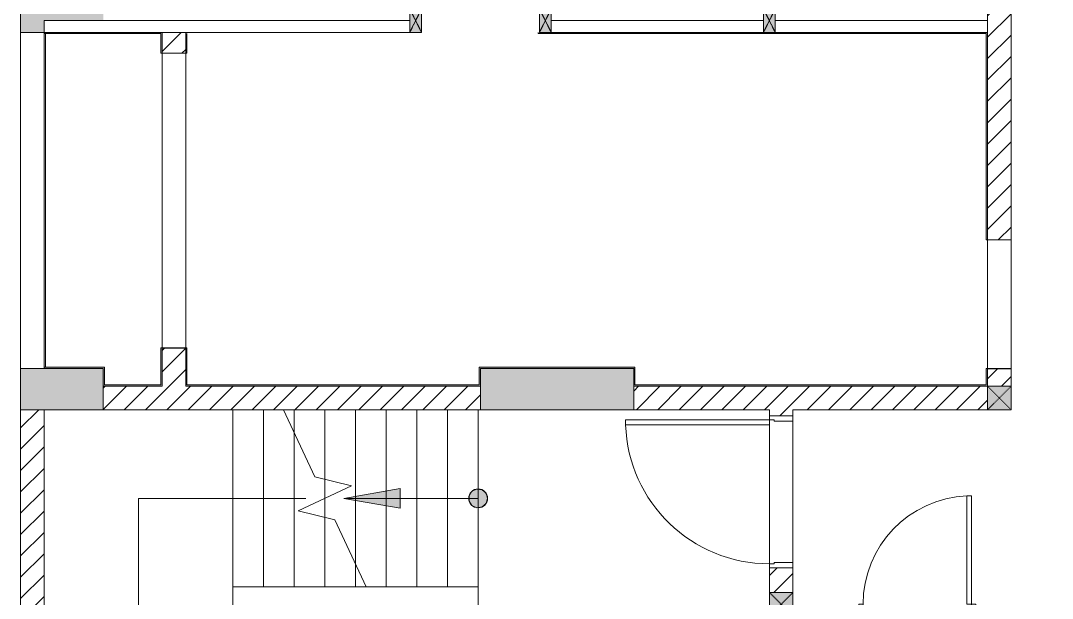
# Model space of a CAD drawing. Header units: millimetres. Extents: x 50254 to 245170, y 481 to 78637.
# Drawn here: x 151468 to 160218, y 35437 to 40337 of the extents above; entities that cross this region are included whole.
import ezdxf

# ---------------------------------------------------------------- set-up
doc = ezdxf.new("R2010")
doc.units = ezdxf.units.MM
doc.linetypes.add('IMPORT-Dash _2_', pattern=[6, 3, -3])
for name, color, linetype, lineweight in [('A-DETL-GENF-7', 53, 'Continuous', 9), ('A-DOOR-FRAM-2', 53, 'Continuous', 9), ('A-FLOR-1-1', 53, 'Continuous', 9), ('A-FLOR-4', 53, 'Continuous', 9), ('A-WALL-1-1', 53, 'Continuous', 9), ('A-WALL-7', 53, 'Continuous', 9), ('A-WALL-PATT-3', 53, 'Continuous', 9), ('A-WALL-PATT-4', 130, 'Continuous', 9), ('A_1404_dwg-1', 53, 'Continuous', 9), ('I-WALL-1-1', 53, 'Continuous', 9), ('I-WALL-2', 53, 'Continuous', 9), ('S-COLS-1', 130, 'Continuous', 9), ('S-COLS-10', 130, 'IMPORT-Dash _2_', 9), ('S-COLS-2-1', 53, 'Continuous', 9), ('S-COLS-4-1', 53, 'Continuous', 9), ('S-COLS-9', 53, 'Continuous', 9), ('S-COLS-HDLN-2', 53, 'IMPORT-Dash _2_', 9), ('S-STRS-1', 53, 'Continuous', 9), ('S-STRS-ANNO', 130, 'Continuous', 9), ('S-STRS-ANNO-1', 53, 'Continuous', 9), ('S-STRS-MBND-1', 53, 'Continuous', 9)]:
    doc.layers.add(name, color=color, linetype=linetype, lineweight=lineweight)
pattern_1 = [(45, (0, 0), (-90.50967, 90.50967), [])]

# ---------------------------------------------------------------- blocks, each defined once
blk = doc.blocks.new('A_1404_dwg_NCV_TKTC_KET CAU_rvt-1-TKTC_MB HOÀN THIỆN SÀN TẦNG 3-4-4819833-KeyPlan-CH1')
at = {"layer": 'S-COLS-1'}
for points in [[(33652.6, 40236.9), (33852.6, 40236.9), (33852.6, 40336.9), (34352.6, 40336.9), (34352.6, 40586.9), (33652.6, 40586.9), (33652.6, 40336.9)], [(33852.6, 37036.9), (34352.6, 37036.9), (34352.6, 37386.9), (33652.6, 37386.9), (33652.6, 37036.9)], [(37552.6, 37036.9), (38852.6, 37036.9), (38852.6, 37386.9), (37552.6, 37386.9), (37552.6, 37036.9)]]:
    blk.add_hatch(color=256, dxfattribs=at).paths.add_polyline_path(points)
at = {"layer": 'A-FLOR-1-1'}
blk.add_line((37532.6, 35535.6), (37532.6, 33836.9), dxfattribs=at)
at = {"layer": 'A-FLOR-1-1', "flags": 128}
blk.add_lwpolyline([(40002.6, 35730.3), (40002.6, 36950.3)], close=True, dxfattribs=at)
at = {"layer": 'S-COLS-2-1', "flags": 128}
for points in [[(33852.6, 40586.9), (33652.6, 40586.9), (33652.6, 40236.9), (33852.6, 40236.9)], [(33852.6, 37386.9), (33652.6, 37386.9), (33652.6, 37036.9), (34352.6, 37036.9), (34352.6, 37236.9)], [(37552.6, 37236.9), (37552.6, 37036.9), (38852.6, 37036.9), (38852.6, 37236.9)]]:
    blk.add_lwpolyline(points, dxfattribs=at)
blk = doc.blocks.new('A_1404_dwg_G1_SOF - BO TRU - 100x200-745959-TKTC_MB HOÀN THIỆN SÀN TẦNG 3-4-4819847-KeyPlan-CH1')
at = {"layer": 'S-COLS-1'}
blk.add_hatch(color=256, dxfattribs=at).paths.add_polyline_path([(111052.6, 40036.9), (111052.6, 40236.9), (110952.6, 40236.9), (110952.6, 40036.9)])
at = {"layer": 'S-COLS-9', "flags": 128}
blk.add_lwpolyline([(110952.6, 40036.9), (111052.6, 40036.9), (111052.6, 40236.9), (110952.6, 40236.9)], close=True, dxfattribs=at)
at = {"layer": 'S-COLS-HDLN-2'}
for p, q in [((110952.6, 40036.9), (111052.6, 40236.9)), ((111052.6, 40036.9), (110952.6, 40236.9))]:
    blk.add_line(p, q, dxfattribs=at)
blk = doc.blocks.new('A_1404_dwg_NCV_TKTC_TANG 3 - 4_rvt-1-TKTC_MB HOÀN THIỆN SÀN TẦNG 3-4-4819943-KeyPlan-CH1')
at = {"layer": 'A-WALL-PATT-4'}
for points in [[(33940.6, 40226.9), (34852.6, 40226.9), (34852.6, 40236.9), (33852.6, 40236.9), (33852.6, 40226.9)], [(39408.4, 40226.9), (41842.6, 40226.9), (41842.6, 40236.9), (38042.6, 40236.9), (38042.6, 40226.9), (38152.6, 40226.9)], [(34362.6, 37386.9), (34362.6, 37396.9), (33852.6, 37396.9), (33852.6, 37386.9), (34352.6, 37386.9)], [(34352.6, 37246.9), (34362.6, 37246.9), (34362.6, 37386.9), (34352.6, 37386.9), (34352.6, 37335.7)], [(37542.6, 37246.9), (37552.6, 37246.9), (37552.6, 37396.9), (37542.6, 37396.9), (37542.6, 37335.7)], [(38862.6, 37386.9), (38862.6, 37396.9), (37552.6, 37396.9), (37552.6, 37386.9), (38852.6, 37386.9)], [(38862.6, 37236.9), (38862.6, 37386.9), (38852.6, 37386.9), (38852.6, 37236.9)], [(34352.6, 37236.9), (34842.6, 37236.9), (34842.6, 37246.9), (34352.6, 37246.9)], [(37542.6, 37236.9), (37552.6, 37236.9), (37552.6, 37246.9), (35052.6, 37246.9), (35052.6, 37236.9), (36476.9, 37236.9)], [(38862.6, 37236.9), (41842.6, 37236.9), (41842.6, 37246.9), (38862.6, 37246.9)]]:
    blk.add_hatch(color=256, dxfattribs=at).paths.add_polyline_path(points)
h = blk.add_hatch(color=256, dxfattribs=at)
h.paths.add_polyline_path([(34842.6, 37236.9), (34852.6, 37236.9), (34852.6, 37560.7), (34842.6, 37560.3), (34842.6, 37246.9)])
h.paths.add_polyline_path([(34842.6, 40060.7), (34852.6, 40060.7), (34852.6, 40226.9), (34842.6, 40226.9)])
h = blk.add_hatch(color=256, dxfattribs=at)
h.paths.add_polyline_path([(35062.6, 37246.9), (35062.6, 37560.7), (35052.6, 37560.3), (35052.6, 37246.9)])
h.paths.add_polyline_path([(35052.6, 40060.7), (35062.6, 40060.7), (35062.6, 40226.9), (35052.6, 40226.9)])
h = blk.add_hatch(color=256, dxfattribs=at)
h.paths.add_polyline_path([(41842.6, 37236.9), (41852.6, 37236.9), (41852.6, 37387.8), (41842.6, 37385.3), (41842.6, 37246.9)])
h.paths.add_polyline_path([(41842.6, 38477.8), (41852.6, 38477.8), (41852.6, 40236.9), (41842.6, 40236.9), (41842.6, 39236.9)])
at = {"layer": 'A-FLOR-4'}
for p, q in [((35052.6, 40236.9), (35052.6, 40226.9)), ((35052.6, 40060.7), (35052.6, 37560.7))]:
    blk.add_line(p, q, dxfattribs=at)
at = {"layer": 'A-FLOR-4', "flags": 128}
blk.add_lwpolyline([(34852.6, 40060.7), (34852.6, 37560.7), (35052.6, 37560.7), (35052.6, 40060.7)], close=True, dxfattribs=at)
blk.add_lwpolyline([(41852.6, 37387.8), (42052.6, 37387.8), (42052.6, 38477.8), (41852.6, 38477.8), (41852.6, 37387.8), (41852.6, 38477.8)], dxfattribs=at)
at = {"layer": 'A-WALL-1-1'}
for p, q in [((39952.6, 40336.9), (38152.6, 40336.9)), ((38152.6, 40236.9), (39952.6, 40236.9))]:
    blk.add_line(p, q, dxfattribs=at)
at = {"layer": 'A-WALL-1-1', "flags": 128}
for points in [[(36952.6, 40336.9), (33852.6, 40336.9), (33852.6, 40236.9), (36952.6, 40236.9)], [(40052.6, 40236.9), (41852.6, 40236.9), (41852.6, 40336.9), (40052.6, 40336.9)]]:
    blk.add_lwpolyline(points, dxfattribs=at)
at = {"layer": 'I-WALL-1-1'}
blk.add_line((39952.6, 40236.9), (38152.6, 40236.9), dxfattribs=at)
at = {"layer": 'I-WALL-1-1', "flags": 128}
for points in [[(34852.6, 40226.9), (34852.6, 40236.9), (33852.6, 40236.9), (33852.6, 40226.9), (34842.6, 40226.9), (34842.6, 40060.7), (34852.6, 40060.7)], [(34362.6, 37386.9), (34362.6, 37396.9), (33852.6, 37396.9), (33852.6, 37386.9), (34352.6, 37386.9), (34352.6, 37246.9), (34352.6, 37236.9), (34842.6, 37236.9), (34852.6, 37236.9), (34852.6, 37560.7), (34842.6, 37560.7), (34842.6, 37246.9), (34362.6, 37246.9)], [(38862.6, 37246.9), (38862.6, 37386.9), (38862.6, 37396.9), (37552.6, 37396.9), (37542.6, 37396.9), (37542.6, 37246.9), (35062.6, 37246.9), (35062.6, 37560.7), (35052.6, 37560.7), (35052.6, 37246.9), (35052.6, 37236.9), (37552.6, 37236.9), (37552.6, 37246.9), (37552.6, 37386.9), (38852.6, 37386.9), (38852.6, 37236.9), (38862.6, 37236.9), (41842.6, 37236.9), (41852.6, 37236.9), (41852.6, 37387.8), (41842.6, 37387.8), (41842.6, 37246.9)]]:
    blk.add_lwpolyline(points, close=True, dxfattribs=at)
for points in [[(35052.6, 40226.9), (35052.6, 40060.7), (35062.6, 40060.7), (35062.6, 40226.9)], [(38042.6, 40236.9), (38042.6, 40226.9), (41842.6, 40226.9), (41842.6, 38477.8), (41852.6, 38477.8), (41852.6, 40236.9), (41842.6, 40236.9), (40052.6, 40236.9)]]:
    blk.add_lwpolyline(points, dxfattribs=at)
at = {"layer": 'I-WALL-2'}
for p, q in [((33852.6, 37396.9), (33852.6, 40226.9)), ((33862.6, 40226.9), (33862.6, 37396.9))]:
    blk.add_line(p, q, dxfattribs=at)
at = {"rotation": 180}
for p in [(148005.1, 80473.9), (149105.1, 80473.9), (151005.1, 80473.9)]:
    blk.add_blockref('A_1404_dwg_G1_SOF - BO TRU - 100x200-745959-TKTC_MB HOÀN THIỆN SÀN TẦNG 3-4-4819847-KeyPlan-CH1', p, dxfattribs=at)
blk = doc.blocks.new('A_1404_dwg_FD_01 - FD_01-1200x2200mm-1787917-TKTC_MB HOÀN THIỆN SÀN TẦNG 3-4-4819960-KeyPlan-CH1')
at = {"layer": 'A-DETL-GENF-7', "flags": 128}
blk.add_lwpolyline([(38782.6, 36950.3), (40002.6, 36950.3), (40002.6, 36910.3), (38782.6, 36910.3)], close=True, dxfattribs=at)
at = {"layer": 'A-DETL-GENF-7'}
blk.add_arc((40002.6, 36950.3), 1220, 181.87889, 270, dxfattribs=at)
at = {"layer": 'A-DOOR-FRAM-2', "flags": 128}
for points in [[(40042.6, 36950.3), (40042.6, 36940.3), (40202.6, 36940.3), (40202.6, 36985.3), (40002.6, 36985.3), (40002.6, 36950.3)], [(40042.6, 35730.3), (40002.6, 35730.3), (40002.6, 35695.3), (40202.6, 35695.3), (40202.6, 35740.3), (40042.6, 35740.3)]]:
    blk.add_lwpolyline(points, close=True, dxfattribs=at)
blk = doc.blocks.new('A_1404_dwg_FD_02 - FD_03 - FD_03-KY THUAT-900x2200mm-801878-TKTC_MB HOÀN THIỆN SÀN TẦNG 3-4-4819963-KeyPlan-CH1')
at = {"layer": 'A-DETL-GENF-7', "flags": 128}
blk.add_lwpolyline([(45472.6, 51796.9), (44552.6, 51796.9), (44552.6, 51836.9), (45472.6, 51836.9)], close=True, dxfattribs=at)
at = {"layer": 'A-DETL-GENF-7'}
blk.add_arc((44552.6, 51796.9), 920, 2.49191, 90, dxfattribs=at)
at = {"layer": 'A-DOOR-FRAM-2', "flags": 128}
for points in [[(44512.6, 52716.9), (44552.6, 52716.9), (44552.6, 52751.9), (44452.6, 52751.9), (44452.6, 52706.9), (44512.6, 52706.9)], [(44512.6, 51796.9), (44512.6, 51806.9), (44452.6, 51806.9), (44452.6, 51761.9), (44552.6, 51761.9), (44552.6, 51796.9)]]:
    blk.add_lwpolyline(points, close=True, dxfattribs=at)
blk = doc.blocks.new('A_1404_dwg_G1_SOF - BO TRU - 200x200-3054293-TKTC_MB HOÀN THIỆN SÀN TẦNG 3-4-4819986-KeyPlan-CH1')
at = {"layer": 'S-COLS-10'}
blk.add_hatch(color=256, dxfattribs=at).paths.add_polyline_path([(41852.6, 71511.9), (42052.6, 71512.2), (42052.4, 71711.9), (41852.6, 71711.9)])
at = {"layer": 'S-COLS-4-1', "flags": 128}
blk.add_lwpolyline([(42052.6, 71711.9), (41852.6, 71711.9), (41852.6, 71511.9), (42052.6, 71511.9)], close=True, dxfattribs=at)
at = {"layer": 'S-COLS-HDLN-2'}
for p, q in [((42052.6, 71711.9), (41852.6, 71511.9)), ((41852.6, 71711.9), (42052.6, 71511.9))]:
    blk.add_line(p, q, dxfattribs=at)
blk = doc.blocks.new('A_1404_dwg-4819832-KeyPlan-CH1')
at = {"layer": 'A-WALL-PATT-3'}
h = blk.add_hatch(dxfattribs=at)
h.set_pattern_fill('FP_22', color=256, style=0, pattern_type=2)
h.set_pattern_definition(pattern_1)
h.paths.add_polyline_path([(42052.6, 37236.9), (42052.6, 37385.3), (41852.6, 37385.3), (41852.6, 37236.9)])
h.paths.add_polyline_path([(42052.6, 38475.3), (42052.6, 41286.9), (41852.6, 41286.9), (41852.6, 38477.8), (42052.6, 38476.3)])
h = blk.add_hatch(dxfattribs=at)
h.set_pattern_fill('FP_22', color=256, style=0, pattern_type=2)
h.set_pattern_definition(pattern_1)
h.paths.add_polyline_path([(35052.6, 37236.9), (35052.6, 37560.3), (34852.6, 37560.3), (34852.6, 37236.9)])
h.paths.add_polyline_path([(35052.6, 40060.7), (35052.6, 40236.9), (34852.6, 40236.9), (34852.6, 40060.7)])
h = blk.add_hatch(dxfattribs=at)
h.set_pattern_fill('FP_22', color=256, style=0, pattern_type=2)
h.set_pattern_definition(pattern_1)
h.paths.add_polyline_path([(35052.6, 37036.9), (37552.6, 37036.9), (37552.6, 37236.9), (34352.6, 37236.9), (34352.6, 37036.9), (34852.6, 37036.9)])
h = blk.add_hatch(dxfattribs=at)
h.set_pattern_fill('FP_22', color=256, style=0, pattern_type=2)
h.set_pattern_definition(pattern_1)
h.paths.add_polyline_path([(40202.6, 37036.9), (41852.6, 37036.9), (41852.6, 37236.9), (38852.6, 37236.9), (38852.6, 37036.9), (40002.6, 37036.9)])
h = blk.add_hatch(dxfattribs=at)
h.set_pattern_fill('FP_22', color=256, style=0, pattern_type=2)
h.set_pattern_definition(pattern_1)
h.paths.add_polyline_path([(33852.6, 33836.9), (33852.6, 37036.9), (33652.6, 37036.9), (33652.6, 33836.9)])
h = blk.add_hatch(dxfattribs=at)
h.set_pattern_fill('FP_22', color=256, style=0, pattern_type=2)
h.set_pattern_definition(pattern_1)
h.paths.add_polyline_path([(40202.6, 35487.3), (40202.6, 35695.3), (40002.6, 35695.3), (40002.6, 35487.3)])
h.paths.add_polyline_path([(40202.6, 36985.3), (40202.6, 37036.9), (40002.6, 37036.9), (40002.6, 36985.3)])
at = {"layer": 'S-STRS-ANNO'}
for points in [[(36872.6, 36200.9), (36872.6, 36370.2), (36392.6, 36285.6), (36476.9, 36270.7)], [(37521.2, 36206.4), (37573.4, 36219.4), (37601.8, 36249.1), (37609.8, 36294.9), (37599.9, 36328.8), (37563.3, 36358.7), (37517, 36362.9), (37480.2, 36346), (37455.8, 36302.4), (37456.5, 36262), (37486.7, 36222.1), (37517, 36208.3)]]:
    blk.add_hatch(color=256, dxfattribs=at).paths.add_polyline_path(points)
h = blk.add_hatch(color=256, dxfattribs=at)
h.paths.add_polyline_path([(37511.9, 36208.3), (37511.9, 36210.7), (37492.6, 36216.3)])
h.paths.add_polyline_path([(37567.3, 36214.1), (37572.6, 36216.3), (37569.3, 36215.9)])
h.paths.add_polyline_path([(37600.4, 36244.1), (37601.8, 36245.6), (37600.8, 36245.6)])
h.paths.add_polyline_path([(37609.8, 36294.9), (37609.8, 36306.3), (37602.7, 36319.2)])
h.paths.add_polyline_path([(37563.3, 36358.7), (37542.6, 36362.9), (37553.3, 36360.2)])
at = {"layer": 'A-FLOR-1-1'}
for p, q in [((42052.6, 38475.3), (42052.6, 37385.3)), ((42052.6, 37035.3), (40202.6, 37035.3)), ((40202.6, 36940.3), (40202.6, 35740.3))]:
    blk.add_line(p, q, dxfattribs=at)
at = {"layer": 'A-WALL-1-1'}
for p, q in [((41852.6, 42136.9), (41852.6, 38477.8)), ((35052.6, 37560.3), (34852.6, 37560.3)), ((34352.6, 37236.9), (34352.6, 37036.9)), ((37552.6, 37036.9), (37552.6, 37236.9)), ((38852.6, 37236.9), (38852.6, 37036.9)), ((33852.6, 37036.9), (33652.6, 37036.9)), ((33652.6, 37036.9), (33652.6, 33836.9)), ((33852.6, 33836.9), (33852.6, 37036.9)), ((34352.6, 37036.9), (37552.6, 37036.9))]:
    blk.add_line(p, q, dxfattribs=at)
at = {"layer": 'A-WALL-1-1', "flags": 128}
for points in [[(42052.6, 38475.3), (42052.6, 41286.9), (42402.6, 41286.9), (42402.6, 42336.9)], [(42052.6, 37236.9), (42052.6, 37385.3), (41852.6, 37385.3), (41852.6, 37236.9)], [(38852.6, 37036.9), (40002.6, 37036.9), (40002.6, 36985.3), (40202.6, 36985.3), (40202.6, 37036.9), (41852.6, 37036.9)], [(40202.6, 35487.3), (40202.6, 35695.3), (40002.6, 35695.3), (40002.6, 35487.3)]]:
    blk.add_lwpolyline(points, dxfattribs=at)
at = {"layer": 'A-WALL-7'}
blk.add_line((33652.6, 37386.9), (33652.6, 40236.9), dxfattribs=at)
at = {"layer": 'S-STRS-1'}
for p, q in [((35452.6, 37035.6), (33852.6, 37035.6)), ((36752.6, 35535.6), (36752.6, 37035.6)), ((37012.6, 35535.6), (37012.6, 37035.6))]:
    blk.add_line(p, q, dxfattribs=at)
at = {"layer": 'S-STRS-1', "flags": 128}
for points in [[(35452.6, 33836.9), (35452.6, 35336.9), (35452.6, 35535.6), (35452.6, 37035.6), (35712.6, 37035.6)], [(35452.6, 35535.6), (35712.6, 35535.6), (35972.6, 35535.6), (36232.6, 35535.6), (36492.6, 35535.6), (36492.6, 35728), (36492.6, 37035.6)], [(37272.6, 37035.6), (37532.6, 37035.6), (37532.6, 35535.6), (37272.6, 35535.6), (37272.6, 37035.6), (37012.6, 37035.6), (36752.6, 37035.6), (36492.6, 37035.6), (36232.6, 37035.6), (35972.6, 37035.6), (35882.8, 37035.6), (35712.6, 37035.6), (35712.6, 35535.6)], [(35972.6, 35535.6), (35972.6, 36843.2), (35972.6, 37035.6)], [(36232.6, 35535.6), (36232.6, 36124.9), (36232.6, 36285.6), (36232.6, 36446.3), (36232.6, 37035.6)], [(37272.6, 35535.6), (37012.6, 35535.6), (36752.6, 35535.6), (36582.3, 35535.6), (36492.6, 35535.6)]]:
    blk.add_lwpolyline(points, dxfattribs=at)
at = {"layer": 'S-STRS-ANNO-1', "flags": 128}
for points in [[(36872.6, 36200.9), (36872.6, 36370.2), (36392.6, 36285.6)], [(37521.2, 36206.4), (37565.8, 36212.8), (37599.9, 36242.3), (37612.6, 36285.6), (37599.9, 36328.8), (37565.8, 36358.4), (37521.2, 36364.8), (37480.2, 36346), (37455.8, 36308.1), (37455.8, 36263), (37480.2, 36225.1)]]:
    blk.add_lwpolyline(points, close=True, dxfattribs=at)
for points in [[(36072.6, 36285.6), (35972.6, 36285.6), (35712.6, 36285.6), (35452.6, 36285.6), (34652.6, 36285.6), (34652.6, 34586.9), (35452.6, 34586.9), (35712.6, 34586.9), (35972.6, 34586.9), (36232.6, 34586.9), (36492.6, 34586.9), (36752.6, 34586.9), (37012.6, 34586.9), (37272.6, 34586.9), (37532.6, 34586.9), (37052.6, 34502.3)], [(37532.6, 36285.6), (37272.6, 36285.6), (37012.6, 36285.6), (36752.6, 36285.6), (36492.6, 36285.6), (36392.6, 36285.6)]]:
    blk.add_lwpolyline(points, dxfattribs=at)
at = {"layer": 'S-STRS-ANNO-1'}
blk.add_circle((37532.6, 36285.6), 80, dxfattribs=at)
at = {"layer": 'S-STRS-MBND-1', "flags": 128}
blk.add_lwpolyline([(35882.8, 37035.6), (36148, 36466.8), (36459.1, 36391.2), (36006, 36179.9), (36317.1, 36104.3), (36582.3, 35535.6)], dxfattribs=at)
for name, p in [('A_1404_dwg_NCV_TKTC_KET CAU_rvt-1-TKTC_MB HOÀN THIỆN SÀN TẦNG 3-4-4819833-KeyPlan-CH1', (0, 0)), ('A_1404_dwg_NCV_TKTC_TANG 3 - 4_rvt-1-TKTC_MB HOÀN THIỆN SÀN TẦNG 3-4-4819943-KeyPlan-CH1', (0, 0)), ('A_1404_dwg_G1_SOF - BO TRU - 200x200-3054293-TKTC_MB HOÀN THIỆN SÀN TẦNG 3-4-4819986-KeyPlan-CH1', (0, -34475)), ('A_1404_dwg_FD_01 - FD_01-1200x2200mm-1787917-TKTC_MB HOÀN THIỆN SÀN TẦNG 3-4-4819960-KeyPlan-CH1', (0, 0)), ('A_1404_dwg_G1_SOF - BO TRU - 200x200-3054293-TKTC_MB HOÀN THIỆN SÀN TẦNG 3-4-4819986-KeyPlan-CH1', (-1850.1, -36224.6))]:
    blk.add_blockref(name, p)
at = {"rotation": 90.00000000000001}
blk.add_blockref('A_1404_dwg_FD_02 - FD_03 - FD_03-KY THUAT-900x2200mm-801878-TKTC_MB HOÀN THIỆN SÀN TẦNG 3-4-4819963-KeyPlan-CH1', (93514.6, -9165.3), dxfattribs=at)

msp = doc.modelspace()

# ---------------------------------------------------------------- block references
at = {"layer": 'A_1404_dwg-1'}
msp.add_blockref('A_1404_dwg-4819832-KeyPlan-CH1', (117815.8, 0), dxfattribs=at)

doc.saveas('drawing.dxf')
